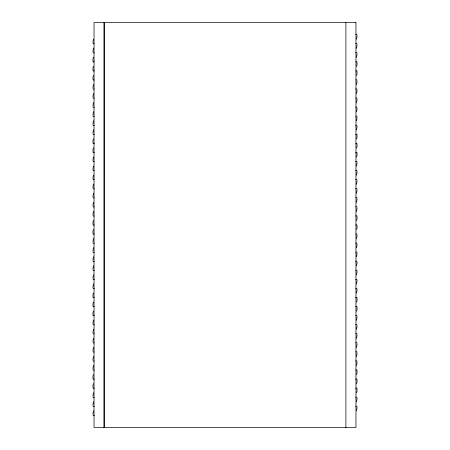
<?xml version="1.0" encoding="UTF-8"?>
<svg xmlns="http://www.w3.org/2000/svg" width="450" height="450" viewBox="0 0 450 450"><rect width="100%" height="100%" fill="white"/><g stroke="black" fill="none" stroke-linecap="round" stroke-linejoin="round"><path stroke-width="0.67" d="M93.397 39.099L92.897 42.818M93.397 48.161L92.897 51.885M93.397 57.229L92.919 59.057L93.054 61.881L94.32 61.881M93.397 66.291L92.919 68.119L93.054 70.948L94.32 70.948M93.397 75.358L92.919 77.186L93.054 80.01L94.32 80.01M93.397 84.42L92.897 88.144M93.397 93.487L92.897 97.206M93.397 102.549L92.897 106.273M93.397 111.617L92.897 115.335M93.397 120.679L92.897 124.403M93.397 129.746L92.897 133.47M93.397 138.814L92.919 140.642L93.054 143.466L94.32 143.466M93.397 147.876L92.919 149.704L93.054 152.533L94.32 152.533M93.397 156.943L92.897 160.661M93.397 166.005L92.897 169.729M93.397 175.072L92.897 178.791M93.397 184.134L92.897 187.858M93.397 193.202L92.897 196.92M93.397 202.264L92.897 205.987M93.397 211.331L92.897 215.049M93.397 220.393L92.919 222.221L93.054 225.051L94.32 225.051M93.397 229.461L92.919 231.289L93.054 234.112L94.32 234.112M93.397 238.523L92.897 242.246M93.397 247.59L92.897 251.314M93.397 256.657L92.897 260.376M93.397 265.719L92.897 269.443M93.397 274.787L92.897 278.505M93.397 283.849L92.897 287.572M93.397 292.916L92.919 294.744L93.054 297.568L94.32 297.568M93.397 301.978L92.919 303.806L93.054 306.636L94.32 306.636M93.397 311.046L92.919 312.874L93.054 315.697L94.32 315.697M93.397 320.108L92.897 323.831M93.397 329.175L92.897 332.893M93.397 338.237L92.897 341.961M93.397 347.304L92.897 351.022M93.397 356.366L92.897 360.09M93.397 365.434L92.897 369.157M93.397 374.501L92.919 376.329L93.054 379.153L94.32 379.153M93.397 383.563L92.919 385.391L93.054 388.221L94.32 388.221M93.397 392.631L92.897 396.349M93.397 401.692L92.897 405.416M93.397 410.76L92.897 414.478M356.603 39.24L357.103 35.522M356.603 48.307L357.103 44.584M356.603 57.369L357.103 53.651M356.603 66.437L357.081 64.609L356.946 61.779L355.68 61.779M356.603 75.499L357.081 73.671L356.946 70.847L355.68 70.847M356.603 84.566L357.103 80.843M356.603 93.634L357.103 89.91M356.603 102.696L357.103 98.978M356.603 111.763L357.103 108.039M356.603 120.825L357.103 117.107M356.603 129.892L357.103 126.169M356.603 138.954L357.081 137.126L356.946 134.303L355.68 134.303M356.603 148.022L357.081 146.194L356.946 143.364L355.68 143.364M356.603 157.084L357.081 155.256L356.946 152.432L355.68 152.432M356.603 166.151L357.103 162.428M356.603 175.213L357.103 171.495M356.603 184.281L357.103 180.557M356.603 193.343L357.103 189.624M356.603 202.41L357.103 198.686M356.603 211.477L357.103 207.754M356.603 220.539L357.081 218.711L356.946 215.888L355.68 215.888M356.603 229.607L357.081 227.779L356.946 224.949L355.68 224.949M356.603 238.669L357.103 234.951M356.603 247.736L357.103 244.013M356.603 256.798L357.103 253.08M356.603 265.866L357.103 262.142M356.603 274.928L357.103 271.209M356.603 283.995L357.103 280.271M356.603 293.057L357.103 289.339M356.603 302.124L357.081 300.296L356.946 297.467L355.68 297.467M356.603 311.186L357.081 309.358L356.946 306.534L355.68 306.534M356.603 320.254L357.103 316.53M356.603 329.321L357.103 325.598M356.603 338.383L357.103 334.665M356.603 347.451L357.103 343.727M356.603 356.512L357.103 352.794M356.603 365.58L357.103 361.856M356.603 374.642L357.081 372.814L356.946 369.99L355.68 369.99M356.603 383.709L357.081 381.881L356.946 379.052L355.68 379.052M356.603 392.771L357.081 390.943L356.946 388.119L355.68 388.119M356.603 401.839L357.103 398.115M356.603 410.901L357.103 407.183M355.68 34.588L356.946 34.588M355.68 43.65L356.946 43.65M93.054 43.751L94.32 43.751M355.68 52.718L356.946 52.718M93.054 52.819L94.32 52.819M355.68 79.909L356.946 79.909M355.68 88.976L356.946 88.976M93.054 89.078L94.32 89.078M355.68 98.038L356.946 98.038M93.054 98.139L94.32 98.139M355.68 107.106L356.946 107.106M93.054 107.207L94.32 107.207M355.68 116.173L356.946 116.173M93.054 116.269L94.32 116.269M355.68 125.235L356.946 125.235M93.054 125.336L94.32 125.336M93.054 134.404L94.32 134.404M355.68 161.494L356.946 161.494M93.054 161.595L94.32 161.595M355.68 170.561L356.946 170.561M93.054 170.662L94.32 170.662M355.68 179.623L356.946 179.623M93.054 179.724L94.32 179.724M355.68 188.691L356.946 188.691M93.054 188.792L94.32 188.792M355.68 197.752L356.946 197.752M93.054 197.854L94.32 197.854M355.68 206.82L356.946 206.82M93.054 206.921L94.32 206.921M93.054 215.983L94.32 215.983M355.68 234.017L356.946 234.017M355.68 243.079L356.946 243.079M93.054 243.18L94.32 243.18M355.68 252.146L356.946 252.146M93.054 252.248L94.32 252.248M355.68 261.208L356.946 261.208M93.054 261.309L94.32 261.309M355.68 270.276L356.946 270.276M93.054 270.377L94.32 270.377M355.68 279.338L356.946 279.338M93.054 279.439L94.32 279.439M355.68 288.405L356.946 288.405M93.054 288.506L94.32 288.506M355.68 315.596L356.946 315.596M355.68 324.664L356.946 324.664M93.054 324.765L94.32 324.765M355.68 333.731L356.946 333.731M93.054 333.827L94.32 333.827M355.68 342.793L356.946 342.793M93.054 342.894L94.32 342.894M355.68 351.861L356.946 351.861M93.054 351.962L94.32 351.962M355.68 360.923L356.946 360.923M93.054 361.024L94.32 361.024M93.054 370.091L94.32 370.091M355.68 397.181L356.946 397.181M93.054 397.282L94.32 397.282M355.68 406.249L356.946 406.249M93.054 406.35L94.32 406.35M93.054 415.412L94.32 415.412M345.892 22.5L345.892 427.5M355.961 22.5L94.039 22.5L94.039 427.5L355.961 427.5L355.961 22.5M104.136 427.5L104.136 22.5L104.108 427.5"/></g></svg>
